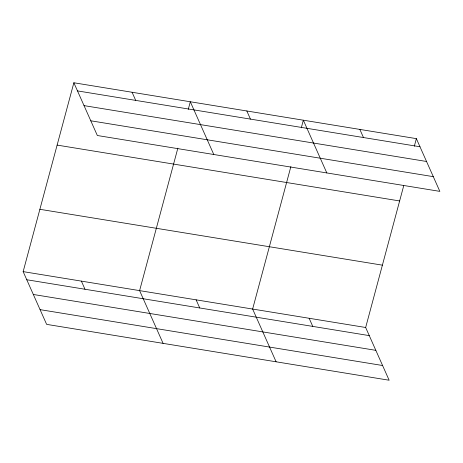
<?xml version="1.0" encoding="UTF-8"?>
<svg xmlns="http://www.w3.org/2000/svg" width="463" height="463" viewBox="0 0 463 463"><rect width="100%" height="100%" fill="white"/><g stroke="black" fill="none" stroke-linecap="round" stroke-linejoin="round"><path stroke-width="0.69" d="M403.724 185.721L365.66 327.491L389.14 380.233L46.63 324.366L23.15 271.625L73.86 82.767L416.37 138.634L439.85 191.375L97.34 135.509L73.86 82.767M177.856 148.16L139.606 290.619L163.086 343.361M188.267 109.378L190.31 101.762L213.79 154.503M290.88 166.593L252.63 309.053L276.116 361.794M301.291 127.817L303.34 120.201L326.82 172.942M414.321 146.25L416.37 138.634M77.477 90.898L419.987 146.759M84.029 105.622L426.539 161.483M90.783 120.791L433.293 176.652M57.123 145.093L399.633 200.954M39.882 209.299L382.392 265.166M23.15 271.625L365.66 327.491M26.767 279.75L369.277 335.617M33.324 294.474L375.834 350.341M40.078 309.643L382.588 365.51M359.855 129.414L363.472 137.546M246.825 110.981L250.442 119.107M309.145 318.272L312.762 326.398M132.082 92.264L135.705 100.396M196.115 299.833L199.738 307.964M81.378 281.122L84.995 289.248"/></g></svg>
